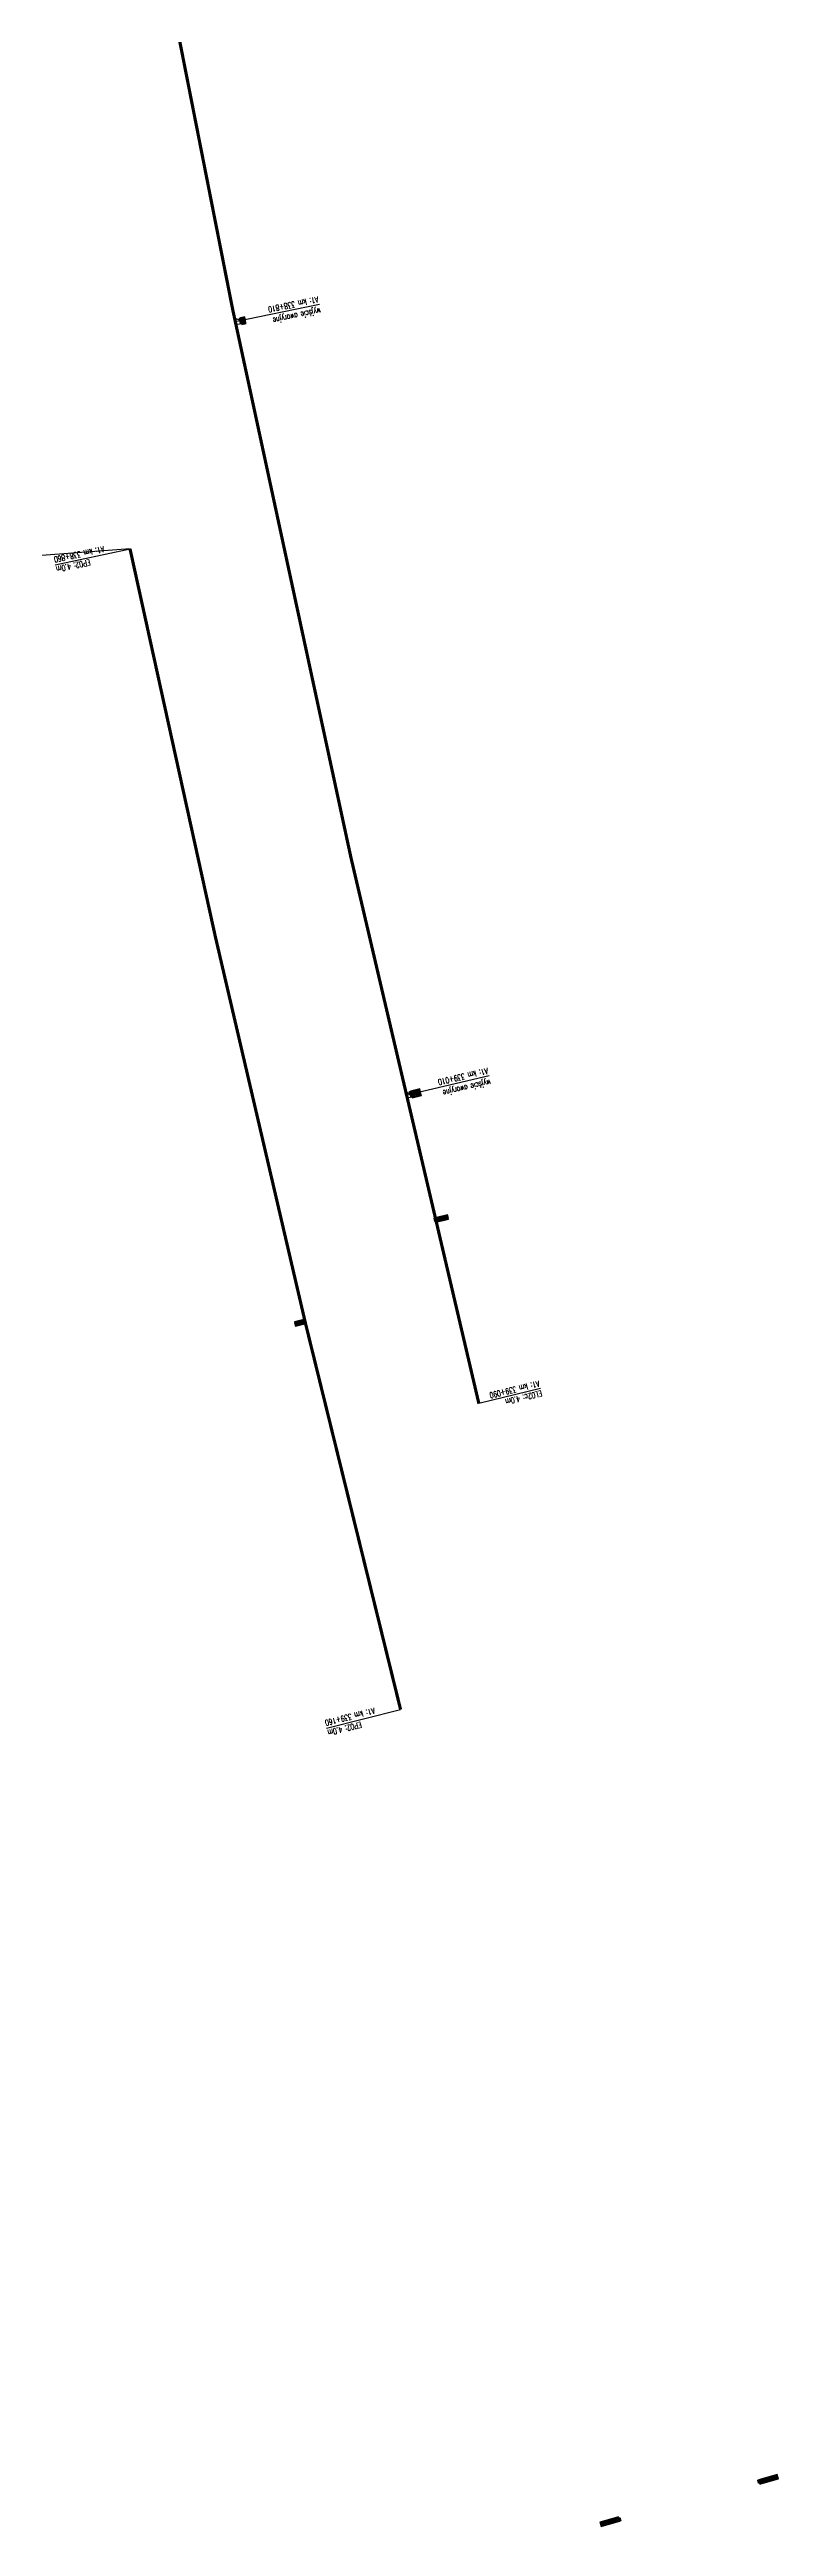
# Model space of a CAD drawing. Header units: metres. Extents: x 7399493 to 7407015, y 5696902 to 5712236.
# Drawn here: x 7402950 to 7403133, y 5708723 to 5709347 of the extents above; entities that cross this region are included whole.
import ezdxf

# ---------------------------------------------------------------- set-up
doc = ezdxf.new("R2010")
doc.units = ezdxf.units.M
for name, color, linetype in [('Drzwi ewakuacyjne', 100, 'Continuous'), ('Drzwi ewakuacyjne_opis', 7, 'Continuous'), ('Ekran_akustyczny_4m', 100, 'Continuous'), ('Ekran_akustyczny_4m_opis', 7, 'Continuous'), ('Ekran_akustyczny_6.5m', 100, 'Continuous'), ('pomoc', 140, 'Continuous'), ('Schody ewakuacyjne', 100, 'Continuous')]:
    doc.layers.add(name, color=color, linetype=linetype)
doc.styles.add('simplex 0.60', font='simplex.shx', dxfattribs={"width": 0.6})

# ---------------------------------------------------------------- blocks, each defined once
blk = doc.blocks.new('Wyjście awaryjne')
at = {"layer": 'Drzwi ewakuacyjne'}
blk.add_lwpolyline([(0, 0), (-1.4, 0, 0.414214), (0, -1.4)], format="xyb", close=True, dxfattribs=at)
blk = doc.blocks.new('*U16')
at = {"layer": 'Schody ewakuacyjne', "ltscale": 0.8}
blk.add_lwpolyline([(-0.97, 0), (-0.97, -2.43), (-0.9, -2.43), (-0.9, 0)], close=True, dxfattribs=at)
at = {"layer": 'Schody ewakuacyjne'}
for points in [[(-0.76, -2.43), (-0.76, 0)], [(-0.76, 0), (0.76, 0)], [(-0.7, 0.27), (0.7, 0.27)], [(-0.7, 0), (-0.7, 0.27), (0.7, 0.27), (0.7, 0)], [(-0.7, -2.43), (-0.7, 0)], [(-0.76, -2.43), (0.76, -2.43)], [(-0.7, -0.27), (0.7, -0.27)], [(-0.7, -0.54), (0.7, -0.54)], [(-0.7, -0.81), (0.7, -0.81)], [(-0.7, -1.08), (0.7, -1.08)], [(-0.7, -1.35), (0.7, -1.35)], [(-0.7, -1.62), (0.7, -1.62)], [(-0.7, -1.89), (0.7, -1.89)], [(-0.7, -2.16), (0.7, -2.16)], [(-0.7, -2.43), (0.7, -2.43)], [(0.7, -2.43), (0.7, 0)], [(0.76, -2.43), (0.76, 0)]]:
    blk.add_lwpolyline(points, dxfattribs=at)
blk = doc.blocks.new('*U12')
at = {"layer": 'Schody ewakuacyjne', "ltscale": 0.8}
blk.add_lwpolyline([(-0.97, 0), (-0.97, -1.08), (-0.9, -1.08), (-0.9, 0)], close=True, dxfattribs=at)
at = {"layer": 'Schody ewakuacyjne'}
for points in [[(-0.76, -1.08), (-0.76, 0)], [(-0.76, 0), (0.76, 0)], [(-0.7, 0.27), (0.7, 0.27)], [(-0.7, 0), (-0.7, 0.27), (0.7, 0.27), (0.7, 0)], [(-0.7, -1.08), (-0.7, 0)], [(-0.76, -1.08), (0.76, -1.08)], [(-0.7, -0.27), (0.7, -0.27)], [(-0.7, -0.54), (0.7, -0.54)], [(-0.7, -0.81), (0.7, -0.81)], [(-0.7, -1.08), (0.7, -1.08)], [(0.7, -1.08), (0.7, 0)], [(0.76, -1.08), (0.76, 0)]]:
    blk.add_lwpolyline(points, dxfattribs=at)
blk = doc.blocks.new('*U21')
at = {"layer": 'Schody ewakuacyjne', "ltscale": 0.8}
blk.add_lwpolyline([(-0.67, 0), (-0.67, -2.43), (-0.6, -2.43), (-0.6, 0)], close=True, dxfattribs=at)
at = {"layer": 'Schody ewakuacyjne'}
for points in [[(-0.46, -2.43), (-0.46, 0)], [(-0.46, 0), (0.46, 0)], [(-0.4, 0.27), (0.4, 0.27)], [(-0.4, 0), (-0.4, 0.27), (0.4, 0.27), (0.4, 0)], [(-0.4, -2.43), (-0.4, 0)], [(-0.46, -2.43), (0.46, -2.43)], [(-0.4, -0.27), (0.4, -0.27)], [(-0.4, -0.54), (0.4, -0.54)], [(-0.4, -0.81), (0.4, -0.81)], [(-0.4, -1.08), (0.4, -1.08)], [(-0.4, -1.35), (0.4, -1.35)], [(-0.4, -1.62), (0.4, -1.62)], [(-0.4, -1.89), (0.4, -1.89)], [(-0.4, -2.16), (0.4, -2.16)], [(-0.4, -2.43), (0.4, -2.43)], [(0.4, -2.43), (0.4, 0)], [(0.46, -2.43), (0.46, 0)]]:
    blk.add_lwpolyline(points, dxfattribs=at)
blk = doc.blocks.new('*U22')
at = {"layer": 'Schody ewakuacyjne', "ltscale": 0.8}
blk.add_lwpolyline([(-0.67, 0), (-0.67, -4.86), (-0.6, -4.86), (-0.6, 0)], close=True, dxfattribs=at)
at = {"layer": 'Schody ewakuacyjne'}
for points in [[(-0.46, -4.86), (-0.46, 0)], [(-0.46, 0), (0.46, 0)], [(-0.4, 0.27), (0.4, 0.27)], [(-0.4, 0), (-0.4, 0.27), (0.4, 0.27), (0.4, 0)], [(-0.4, -4.86), (-0.4, 0)], [(-0.46, -4.86), (0.46, -4.86)], [(-0.4, -0.27), (0.4, -0.27)], [(-0.4, -0.54), (0.4, -0.54)], [(-0.4, -0.81), (0.4, -0.81)], [(-0.4, -1.08), (0.4, -1.08)], [(-0.4, -1.35), (0.4, -1.35)], [(-0.4, -1.62), (0.4, -1.62)], [(-0.4, -1.89), (0.4, -1.89)], [(-0.4, -2.16), (0.4, -2.16)], [(-0.4, -2.43), (0.4, -2.43)], [(-0.4, -2.7), (0.4, -2.7)], [(-0.4, -2.97), (0.4, -2.97)], [(-0.4, -3.24), (0.4, -3.24)], [(-0.4, -3.51), (0.4, -3.51)], [(-0.4, -3.78), (0.4, -3.78)], [(-0.4, -4.05), (0.4, -4.05)], [(-0.4, -4.32), (0.4, -4.32)], [(-0.4, -4.59), (0.4, -4.59)], [(-0.4, -4.86), (0.4, -4.86)], [(0.4, -4.86), (0.4, 0)], [(0.46, -4.86), (0.46, 0)]]:
    blk.add_lwpolyline(points, dxfattribs=at)
blk = doc.blocks.new('*U23')
at = {"layer": 'Schody ewakuacyjne', "ltscale": 0.8}
blk.add_lwpolyline([(-0.67, 0), (-0.67, -3.24), (-0.6, -3.24), (-0.6, 0)], close=True, dxfattribs=at)
at = {"layer": 'Schody ewakuacyjne'}
for points in [[(-0.46, -3.24), (-0.46, 0)], [(-0.46, 0), (0.46, 0)], [(-0.4, 0.27), (0.4, 0.27)], [(-0.4, 0), (-0.4, 0.27), (0.4, 0.27), (0.4, 0)], [(-0.4, -3.24), (-0.4, 0)], [(-0.46, -3.24), (0.46, -3.24)], [(-0.4, -0.27), (0.4, -0.27)], [(-0.4, -0.54), (0.4, -0.54)], [(-0.4, -0.81), (0.4, -0.81)], [(-0.4, -1.08), (0.4, -1.08)], [(-0.4, -1.35), (0.4, -1.35)], [(-0.4, -1.62), (0.4, -1.62)], [(-0.4, -1.89), (0.4, -1.89)], [(-0.4, -2.16), (0.4, -2.16)], [(-0.4, -2.43), (0.4, -2.43)], [(-0.4, -2.7), (0.4, -2.7)], [(-0.4, -2.97), (0.4, -2.97)], [(-0.4, -3.24), (0.4, -3.24)], [(0.4, -3.24), (0.4, 0)], [(0.46, -3.24), (0.46, 0)]]:
    blk.add_lwpolyline(points, dxfattribs=at)

msp = doc.modelspace()

# ---------------------------------------------------------------- linework, layer by layer
at = {"layer": 'Drzwi ewakuacyjne'}
for points in [[(7403047.75, 5709052.35, 0.414214), (7403046.66, 5709053.02), (7403046.87, 5709052.14)], [(7403013.17, 5709027.04, 0.414214), (7403014.26, 5709026.38), (7403014.05, 5709027.25)]]:
    msp.add_lwpolyline(points, format="xyb", close=True, dxfattribs=at)
at = {"layer": 'Drzwi ewakuacyjne_opis'}
for p, q in [((7403017.75, 5709283.18), (7402996.55, 5709278.77)), ((7403060.48, 5709088.84), (7403039.4, 5709083.9))]:
    msp.add_line(p, q, dxfattribs=at)
at = {"layer": 'Ekran_akustyczny_4m', "const_width": 0.8}
msp.add_lwpolyline([(7402970.04, 5709221.6, 0.009327), (7403038.18, 5708929.18, 0.009327)], format="xyb", dxfattribs=at)
at = {"layer": 'Ekran_akustyczny_4m_opis'}
for p, q in [((7402951.21, 5709217.58), (7402970.04, 5709221.6)), ((7403073.45, 5709010.04), (7403057.9, 5709006.25)), ((7403019.52, 5708924.47), (7403038.18, 5708929.18))]:
    msp.add_line(p, q, dxfattribs=at)
at = {"layer": 'Ekran_akustyczny_6.5m'}
msp.add_lwpolyline([(7402912.93, 5709754.91, 0.8, 0.8, 0.002424), (7402924.42, 5709678.08, 0.8, 0.8, 0), (7402926.28, 5709674.54, 0.8, 0.8, 0.000187), (7402927.21, 5709668.61, 0.8, 0.8, 0), (7402926.5, 5709664.68, 0.8, 0.8, 0.001207), (7402932.57, 5709626.48, 0.8, 0.8, 0.006522), (7402968.53, 5709420.61, 0.8, 0.8, 0.01323), (7403057.9, 5709006.25, 0, 0, 0)], format="xyseb", dxfattribs=at)
at = {"layer": 'pomoc', "color": 3, "linetype": 'Continuous', "lineweight": 25}
msp.add_line((7402970.04, 5709221.6), (7402874.22, 5709214.44), dxfattribs=at)

# ---------------------------------------------------------------- block references
at = {"color": 1, "linetype": 'Continuous', "lineweight": 25}
for name, p, rotation in [('*U23', (7403046.96, 5709052.62), 103.4587034989715), ('*U21', (7403013.96, 5709026.77), 283.4587034989715), ('*U22', (7403128.48, 5708734.69), 105.6108493194127), ('*U22', (7403093.26, 5708725.12), 285.6928338608932)]:
    msp.add_blockref(name, p, dxfattribs=dict(at, rotation=rotation))
at = {"layer": 'Drzwi ewakuacyjne'}
for p, rotation in [((7402996.69, 5709278.08), 191.7610034930774), ((7403039.56, 5709083.22), 193.1880468424721)]:
    msp.add_blockref('Wyjście awaryjne', p, dxfattribs=dict(at, rotation=rotation))
at = {"layer": 'Schody ewakuacyjne'}
for name, p, rotation in [('*U12', (7402998.02, 5709279.07), 101.7615315021017), ('*U16', (7403040.86, 5709084.24), 103.1885630178491)]:
    msp.add_blockref(name, p, dxfattribs=dict(at, rotation=rotation))

# ---------------------------------------------------------------- texts
at = {"layer": 'Drzwi ewakuacyjne_opis', "char_height": 1.5, "attachment_point": 7, "style": 'simplex 0.60'}
for s, insert, rotation in [('A1: km 338+810', (7403017.32, 5709285.2), 191.761), ('wyjście awaryjne', (7403017.84, 5709282.76), 191.761), ('A1: km 339+010', (7403060.01, 5709090.84), 193.18805), ('wyjście awaryjne', (7403060.58, 5709088.42), 193.18805)]:
    msp.add_mtext(s, dxfattribs=dict(at, insert=insert, rotation=rotation))
at = {"layer": 'Ekran_akustyczny_4m_opis', "char_height": 1.5, "style": 'simplex 0.60'}
for s, insert, attachment_point, rotation in [('A1: km 338+860', (7402950.78, 5709219.6), 9, 192.04989), ('EP02: 4.0m', (7402951.3, 5709217.13), 9, 192.04989), ('A1: km 339+090', (7403072.96, 5709012.04), 7, 193.68759), ('EL02c: 4.0m', (7403073.56, 5709009.59), 7, 193.68759), ('A1: km 339+160', (7403019.01, 5708926.47), 9, 194.18739), ('EP02: 4.0m', (7403019.64, 5708923.98), 9, 194.18739)]:
    msp.add_mtext(s, dxfattribs=dict(at, insert=insert, attachment_point=attachment_point, rotation=rotation))

doc.saveas('drawing.dxf')
